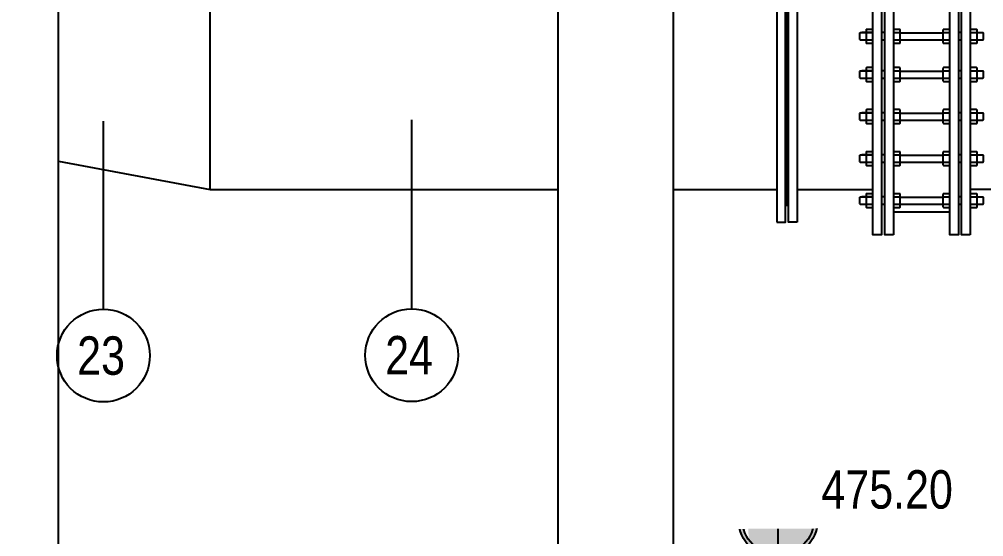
# Model space of a CAD drawing. Header units: feet. Extents: x 0 to 285175, y 0 to 9111378.
# Drawn here: x 285152.894 to 285155.402, y 9111349.973 to 9111351.32 of the extents above; entities that cross this region are included whole.
import ezdxf
from ezdxf import colors
from ezdxf.entities.mleader import LeaderData, LeaderLine
from ezdxf.enums import TextEntityAlignment as Align
from ezdxf.math import Vec2, Vec3

# ---------------------------------------------------------------- set-up
doc = ezdxf.new("R2010")
doc.units = ezdxf.units.FT
doc.header["$MEASUREMENT"] = 0
doc.layers.get('0').update_dxf_attribs({"linetype": 'CONTINUOUS'})
for name, color, linetype in [('A-NIVEIS', 1, 'CONTINUOUS'), ('A-TEXTO', 2, 'CONTINUOUS'), ('H-SA-CONTORNO', 2, 'CONTINUOUS'), ('H-SA-ESTRUTURA (CORTE)', 5, 'CONTINUOUS'), ('H-SA-TEXTO', 2, 'CONTINUOUS'), ('INDIC', 2, 'CONTINUOUS'), ('Top View-Ferro Fundido - JGS - K7(Esgoto)', 7, 'CONTINUOUS')]:
    doc.layers.add(name, color=color, linetype=linetype)
doc.styles.add('EGC_Arial_2.0mm', font='arial.ttf', dxfattribs={"width": 0.8, "height": 2})

# ---------------------------------------------------------------- blocks, each defined once
blk = doc.blocks.new('*U1305')
at = {"true_color": 0xffffff}
h = blk.add_hatch(color=7, dxfattribs=at)
h.dxf.hatch_style = 1
edge = h.paths.add_edge_path()
edge.add_arc((0, 0), 2.075, 92.7623, 177.2377, ccw=False)
edge.add_line((-0.1, 2.073), (-0.1, 2.75))
edge.add_line((-0.1, 2.75), (0.1, 2.75))
edge.add_line((0.1, 2.75), (0.1, 2.073))
edge.add_arc((0, 0), 2.075, 2.7623, 87.2377, ccw=False)
edge.add_line((2.073, 0.1), (9.088, 0.1))
edge.add_line((9.088, 0.1), (9.088, -0.1))
edge.add_line((9.088, -0.1), (2.073, -0.1))
edge.add_arc((0, 0), 2.075, 272.7623, 357.2377, ccw=False)
edge.add_line((0.1, -2.073), (0.1, -2.75))
edge.add_line((0.1, -2.75), (-0.1, -2.75))
edge.add_line((-0.1, -2.75), (-0.1, -2.073))
edge.add_arc((0, 0), 2.075, 182.7623, 267.2377, ccw=False)
edge.add_line((-2.073, -0.1), (-2.75, -0.1))
edge.add_line((-2.75, -0.1), (-2.75, 0.1))
edge.add_line((-2.75, 0.1), (-2.073, 0.1))
for p, q in [((0, -2.75), (0, 2.75)), ((9.088, 0), (-2.75, 0))]:
    blk.add_line(p, q)
at = {"color": 7, "true_color": 0xffffff}
blk.add_lwpolyline([(-2.073, 0.1, -0.386246), (-0.1, 2.073), (-0.1, 2.75), (0.1, 2.75), (0.1, 2.073, -0.386246), (2.073, 0.1), (9.088, 0.1), (9.088, -0.1), (2.073, -0.1, -0.386246), (0.1, -2.073), (0.1, -2.75), (-0.1, -2.75), (-0.1, -2.073, -0.386246), (-2.073, -0.1), (-2.75, -0.1), (-2.75, 0.1)], format="xyb", close=True, dxfattribs=at)
blk.add_circle((0, 0), 1.875)
for points in [[(0, 1.875), (0, 0), (0.583, 1.782), (0.595, 0)], [(0.583, 1.782), (0.595, 0), (1.097, 1.521), (1.096, 0)], [(1.097, 1.521), (1.096, 0), (1.533, 1.079), (1.571, 0)], [(1.533, 1.079), (1.571, 0), (1.786, 0.571), (0, 0)], [(1.786, 0.571), (0, 0), (1.796, 0.539), (1.875, 0)], [(-1.786, -0.571), (0, 0), (-1.796, -0.539), (-1.875, 0)], [(-1.533, -1.079), (-1.571, 0), (-1.786, -0.571), (0, 0)], [(-1.097, -1.521), (-1.096, 0), (-1.533, -1.079), (-1.571, 0)], [(-0.583, -1.782), (-0.595, 0), (-1.097, -1.521), (-1.096, 0)], [(0, -1.875), (0, 0), (-0.583, -1.782), (-0.595, 0)]]:
    blk.add_solid(points)
at = {"layer": 'A-TEXTO', "color": 2, "style": 'EGC_Arial_2.0mm', "width": 0.8}
blk.add_attdef('000.00', text='', height=2, dxfattribs=at).set_placement((9.088, 0.534), align=Align.RIGHT)
blk = doc.blocks.new('_None')

msp = doc.modelspace()

# ---------------------------------------------------------------- linework, layer by layer
at = {"layer": 'H-SA-ESTRUTURA (CORTE)'}
msp.add_lwpolyline([(285142.896, 9111346.7017), (285152.996, 9111346.7017), (285152.996, 9111357.0017), (285142.896, 9111357.0017)], close=True, dxfattribs=at)
at = {"layer": 'Top View-Ferro Fundido - JGS - K7(Esgoto)', "color": 1, "linetype": 'ByBlock', "lineweight": -2}
for p, q in [((285153.391, 9111350.8767), (285153.391, 9111352.1267)), ((285155.1145, 9111351.2855), (285155.0855, 9111351.2855)), ((285155.1145, 9111351.2655), (285155.0855, 9111351.2655)), ((285155.1127, 9111351.2845), (285155.0983, 9111351.2845)), ((285155.0983, 9111351.2665), (285155.1127, 9111351.2665)), ((285155.145, 9111351.2855), (285155.137, 9111351.2855)), ((285155.145, 9111351.2655), (285155.137, 9111351.2655)), ((285155.1837, 9111351.2845), (285155.1693, 9111351.2845)), ((285155.1693, 9111351.2665), (285155.1837, 9111351.2665)), ((285155.1855, 9111351.2845), (285155.2965, 9111351.2845)), ((285155.1855, 9111351.2665), (285155.2965, 9111351.2665)), ((285155.3127, 9111351.2845), (285155.2983, 9111351.2845)), ((285155.2983, 9111351.2665), (285155.3127, 9111351.2665)), ((285155.345, 9111351.2855), (285155.337, 9111351.2855)), ((285155.345, 9111351.2655), (285155.337, 9111351.2655)), ((285155.3837, 9111351.2845), (285155.3693, 9111351.2845)), ((285155.3693, 9111351.2665), (285155.3837, 9111351.2665)), ((285155.1145, 9111351.1859), (285155.0855, 9111351.1859)), ((285155.1145, 9111351.1659), (285155.0855, 9111351.1659)), ((285155.1127, 9111351.1849), (285155.0983, 9111351.1849)), ((285155.0983, 9111351.1669), (285155.1127, 9111351.1669)), ((285155.145, 9111351.1859), (285155.137, 9111351.1859)), ((285155.145, 9111351.1659), (285155.137, 9111351.1659)), ((285155.1837, 9111351.1849), (285155.1693, 9111351.1849)), ((285155.1693, 9111351.1669), (285155.1837, 9111351.1669)), ((285155.1855, 9111351.1849), (285155.2965, 9111351.1849)), ((285155.1855, 9111351.1669), (285155.2965, 9111351.1669)), ((285155.3127, 9111351.1849), (285155.2983, 9111351.1849)), ((285155.2983, 9111351.1669), (285155.3127, 9111351.1669)), ((285155.345, 9111351.1859), (285155.337, 9111351.1859)), ((285155.345, 9111351.1659), (285155.337, 9111351.1659)), ((285155.3837, 9111351.1849), (285155.3693, 9111351.1849)), ((285155.3693, 9111351.1669), (285155.3837, 9111351.1669)), ((285155.1145, 9111351.0766), (285155.0855, 9111351.0766)), ((285155.1127, 9111351.0756), (285155.0983, 9111351.0756)), ((285155.145, 9111351.0766), (285155.137, 9111351.0766)), ((285155.1837, 9111351.0756), (285155.1693, 9111351.0756)), ((285155.1855, 9111351.0756), (285155.2965, 9111351.0756)), ((285155.3127, 9111351.0756), (285155.2983, 9111351.0756)), ((285155.345, 9111351.0766), (285155.337, 9111351.0766)), ((285155.3837, 9111351.0756), (285155.3693, 9111351.0756)), ((285155.1145, 9111351.0566), (285155.0855, 9111351.0566)), ((285155.0983, 9111351.0576), (285155.1127, 9111351.0576)), ((285155.145, 9111351.0566), (285155.137, 9111351.0566)), ((285155.1693, 9111351.0576), (285155.1837, 9111351.0576)), ((285155.1855, 9111351.0576), (285155.2965, 9111351.0576)), ((285155.2983, 9111351.0576), (285155.3127, 9111351.0576)), ((285155.345, 9111351.0566), (285155.337, 9111351.0566)), ((285155.3693, 9111351.0576), (285155.3837, 9111351.0576)), ((285155.1145, 9111350.9672), (285155.0855, 9111350.9672)), ((285155.1127, 9111350.9662), (285155.0983, 9111350.9662)), ((285155.145, 9111350.9672), (285155.137, 9111350.9672)), ((285155.1837, 9111350.9662), (285155.1693, 9111350.9662)), ((285155.1855, 9111350.9662), (285155.2965, 9111350.9662)), ((285155.3127, 9111350.9662), (285155.2983, 9111350.9662)), ((285155.345, 9111350.9672), (285155.337, 9111350.9672)), ((285155.3837, 9111350.9662), (285155.3693, 9111350.9662)), ((285152.996, 9111350.9508), (285153.391, 9111350.8767)), ((285155.1145, 9111350.9472), (285155.0855, 9111350.9472)), ((285155.0983, 9111350.9482), (285155.1127, 9111350.9482)), ((285155.145, 9111350.9472), (285155.137, 9111350.9472)), ((285155.1693, 9111350.9482), (285155.1837, 9111350.9482)), ((285155.1855, 9111350.9482), (285155.2965, 9111350.9482)), ((285155.2983, 9111350.9482), (285155.3127, 9111350.9482)), ((285155.345, 9111350.9472), (285155.337, 9111350.9472)), ((285155.3693, 9111350.9482), (285155.3837, 9111350.9482)), ((285153.391, 9111350.8767), (285154.296, 9111350.8767)), ((285154.596, 9111350.8767), (285154.8645, 9111350.8767)), ((285154.9175, 9111350.8767), (285155.1145, 9111350.8767)), ((285155.5645, 9111350.8767), (285155.3675, 9111350.8767)), ((285155.1145, 9111350.8579), (285155.0855, 9111350.8579)), ((285155.1145, 9111350.8379), (285155.0855, 9111350.8379)), ((285155.1127, 9111350.8569), (285155.0983, 9111350.8569)), ((285155.0983, 9111350.8389), (285155.1127, 9111350.8389)), ((285155.145, 9111350.8579), (285155.137, 9111350.8579)), ((285155.145, 9111350.8379), (285155.137, 9111350.8379)), ((285155.1837, 9111350.8569), (285155.1693, 9111350.8569)), ((285155.1693, 9111350.8389), (285155.1837, 9111350.8389)), ((285155.1855, 9111350.8569), (285155.2965, 9111350.8569)), ((285155.1855, 9111350.8389), (285155.2965, 9111350.8389)), ((285155.3127, 9111350.8569), (285155.2983, 9111350.8569)), ((285155.2983, 9111350.8389), (285155.3127, 9111350.8389)), ((285155.345, 9111350.8579), (285155.337, 9111350.8579)), ((285155.345, 9111350.8379), (285155.337, 9111350.8379)), ((285155.3837, 9111350.8569), (285155.3693, 9111350.8569)), ((285155.3693, 9111350.8389), (285155.3837, 9111350.8389)), ((285155.1675, 9111350.8185), (285155.3145, 9111350.8185))]:
    msp.add_line(p, q, dxfattribs=at)
for points in [[(285155.1145, 9111352.2443), (285155.137, 9111352.2443), (285155.137, 9111350.7591), (285155.1145, 9111350.7591)], [(285155.1675, 9111350.7591), (285155.145, 9111350.7591), (285155.145, 9111352.2443), (285155.1675, 9111352.2443)], [(285155.3145, 9111352.2443), (285155.337, 9111352.2443), (285155.337, 9111350.7591), (285155.3145, 9111350.7591)], [(285155.3675, 9111350.7591), (285155.345, 9111350.7591), (285155.345, 9111352.2443), (285155.3675, 9111352.2443)], [(285154.8645, 9111350.7917), (285154.887, 9111350.7917), (285154.887, 9111352.2117), (285154.8645, 9111352.2117)], [(285154.9175, 9111350.7917), (285154.895, 9111350.7917), (285154.895, 9111352.2117), (285154.9175, 9111352.2117)]]:
    msp.add_lwpolyline(points, close=True, dxfattribs=at)
for points in [[(285154.887, 9111350.8357), (285154.891, 9111350.8357), (285154.891, 9111352.1677), (285154.887, 9111352.1677)], [(285154.895, 9111350.8357), (285154.891, 9111350.8357), (285154.891, 9111352.1677), (285154.895, 9111352.1677)], [(285155.0965, 9111351.2854), (285155.0983, 9111351.2845), (285155.0965, 9111351.2836)], [(285155.0965, 9111351.2674), (285155.0983, 9111351.2665), (285155.0965, 9111351.2656)], [(285155.1145, 9111351.2836), (285155.1127, 9111351.2845), (285155.1145, 9111351.2854)], [(285155.1145, 9111351.2656), (285155.1127, 9111351.2665), (285155.1145, 9111351.2674)], [(285155.1675, 9111351.2854), (285155.1693, 9111351.2845), (285155.1675, 9111351.2836)], [(285155.1675, 9111351.2674), (285155.1693, 9111351.2665), (285155.1675, 9111351.2656)], [(285155.1855, 9111351.2836), (285155.1837, 9111351.2845), (285155.1855, 9111351.2854)], [(285155.1855, 9111351.2656), (285155.1837, 9111351.2665), (285155.1855, 9111351.2674)], [(285155.2965, 9111351.2854), (285155.2983, 9111351.2845), (285155.2965, 9111351.2836)], [(285155.2965, 9111351.2674), (285155.2983, 9111351.2665), (285155.2965, 9111351.2656)], [(285155.3145, 9111351.2836), (285155.3127, 9111351.2845), (285155.3145, 9111351.2854)], [(285155.3145, 9111351.2656), (285155.3127, 9111351.2665), (285155.3145, 9111351.2674)], [(285155.3675, 9111351.2854), (285155.3693, 9111351.2845), (285155.3675, 9111351.2836)], [(285155.3675, 9111351.2674), (285155.3693, 9111351.2665), (285155.3675, 9111351.2656)], [(285155.3855, 9111351.2836), (285155.3837, 9111351.2845), (285155.3855, 9111351.2854)], [(285155.3855, 9111351.2656), (285155.3837, 9111351.2665), (285155.3855, 9111351.2674)], [(285155.0965, 9111351.1858), (285155.0983, 9111351.1849), (285155.0965, 9111351.184)], [(285155.0965, 9111351.1678), (285155.0983, 9111351.1669), (285155.0965, 9111351.166)], [(285155.1145, 9111351.184), (285155.1127, 9111351.1849), (285155.1145, 9111351.1858)], [(285155.1145, 9111351.166), (285155.1127, 9111351.1669), (285155.1145, 9111351.1678)], [(285155.1675, 9111351.1858), (285155.1693, 9111351.1849), (285155.1675, 9111351.184)], [(285155.1675, 9111351.1678), (285155.1693, 9111351.1669), (285155.1675, 9111351.166)], [(285155.1855, 9111351.184), (285155.1837, 9111351.1849), (285155.1855, 9111351.1858)], [(285155.1855, 9111351.166), (285155.1837, 9111351.1669), (285155.1855, 9111351.1678)], [(285155.2965, 9111351.1858), (285155.2983, 9111351.1849), (285155.2965, 9111351.184)], [(285155.2965, 9111351.1678), (285155.2983, 9111351.1669), (285155.2965, 9111351.166)], [(285155.3145, 9111351.184), (285155.3127, 9111351.1849), (285155.3145, 9111351.1858)], [(285155.3145, 9111351.166), (285155.3127, 9111351.1669), (285155.3145, 9111351.1678)], [(285155.3675, 9111351.1858), (285155.3693, 9111351.1849), (285155.3675, 9111351.184)], [(285155.3675, 9111351.1678), (285155.3693, 9111351.1669), (285155.3675, 9111351.166)], [(285155.3855, 9111351.184), (285155.3837, 9111351.1849), (285155.3855, 9111351.1858)], [(285155.3855, 9111351.166), (285155.3837, 9111351.1669), (285155.3855, 9111351.1678)], [(285155.0965, 9111351.0765), (285155.0983, 9111351.0756), (285155.0965, 9111351.0747)], [(285155.1145, 9111351.0747), (285155.1127, 9111351.0756), (285155.1145, 9111351.0765)], [(285155.1675, 9111351.0765), (285155.1693, 9111351.0756), (285155.1675, 9111351.0747)], [(285155.1855, 9111351.0747), (285155.1837, 9111351.0756), (285155.1855, 9111351.0765)], [(285155.2965, 9111351.0765), (285155.2983, 9111351.0756), (285155.2965, 9111351.0747)], [(285155.3145, 9111351.0747), (285155.3127, 9111351.0756), (285155.3145, 9111351.0765)], [(285155.3675, 9111351.0765), (285155.3693, 9111351.0756), (285155.3675, 9111351.0747)], [(285155.3855, 9111351.0747), (285155.3837, 9111351.0756), (285155.3855, 9111351.0765)], [(285155.0965, 9111351.0585), (285155.0983, 9111351.0576), (285155.0965, 9111351.0567)], [(285155.1145, 9111351.0567), (285155.1127, 9111351.0576), (285155.1145, 9111351.0585)], [(285155.1675, 9111351.0585), (285155.1693, 9111351.0576), (285155.1675, 9111351.0567)], [(285155.1855, 9111351.0567), (285155.1837, 9111351.0576), (285155.1855, 9111351.0585)], [(285155.2965, 9111351.0585), (285155.2983, 9111351.0576), (285155.2965, 9111351.0567)], [(285155.3145, 9111351.0567), (285155.3127, 9111351.0576), (285155.3145, 9111351.0585)], [(285155.3675, 9111351.0585), (285155.3693, 9111351.0576), (285155.3675, 9111351.0567)], [(285155.3855, 9111351.0567), (285155.3837, 9111351.0576), (285155.3855, 9111351.0585)], [(285155.0965, 9111350.9671), (285155.0983, 9111350.9662), (285155.0965, 9111350.9653)], [(285155.1145, 9111350.9653), (285155.1127, 9111350.9662), (285155.1145, 9111350.9671)], [(285155.1675, 9111350.9671), (285155.1693, 9111350.9662), (285155.1675, 9111350.9653)], [(285155.1855, 9111350.9653), (285155.1837, 9111350.9662), (285155.1855, 9111350.9671)], [(285155.2965, 9111350.9671), (285155.2983, 9111350.9662), (285155.2965, 9111350.9653)], [(285155.3145, 9111350.9653), (285155.3127, 9111350.9662), (285155.3145, 9111350.9671)], [(285155.3675, 9111350.9671), (285155.3693, 9111350.9662), (285155.3675, 9111350.9653)], [(285155.3855, 9111350.9653), (285155.3837, 9111350.9662), (285155.3855, 9111350.9671)], [(285155.0965, 9111350.9491), (285155.0983, 9111350.9482), (285155.0965, 9111350.9473)], [(285155.1145, 9111350.9473), (285155.1127, 9111350.9482), (285155.1145, 9111350.9491)], [(285155.1675, 9111350.9491), (285155.1693, 9111350.9482), (285155.1675, 9111350.9473)], [(285155.1855, 9111350.9473), (285155.1837, 9111350.9482), (285155.1855, 9111350.9491)], [(285155.2965, 9111350.9491), (285155.2983, 9111350.9482), (285155.2965, 9111350.9473)], [(285155.3145, 9111350.9473), (285155.3127, 9111350.9482), (285155.3145, 9111350.9491)], [(285155.3675, 9111350.9491), (285155.3693, 9111350.9482), (285155.3675, 9111350.9473)], [(285155.3855, 9111350.9473), (285155.3837, 9111350.9482), (285155.3855, 9111350.9491)], [(285155.0965, 9111350.8578), (285155.0983, 9111350.8569), (285155.0965, 9111350.856)], [(285155.0965, 9111350.8398), (285155.0983, 9111350.8389), (285155.0965, 9111350.838)], [(285155.1145, 9111350.856), (285155.1127, 9111350.8569), (285155.1145, 9111350.8578)], [(285155.1145, 9111350.838), (285155.1127, 9111350.8389), (285155.1145, 9111350.8398)], [(285155.1675, 9111350.8578), (285155.1693, 9111350.8569), (285155.1675, 9111350.856)], [(285155.1675, 9111350.8398), (285155.1693, 9111350.8389), (285155.1675, 9111350.838)], [(285155.1855, 9111350.856), (285155.1837, 9111350.8569), (285155.1855, 9111350.8578)], [(285155.1855, 9111350.838), (285155.1837, 9111350.8389), (285155.1855, 9111350.8398)], [(285155.2965, 9111350.8578), (285155.2983, 9111350.8569), (285155.2965, 9111350.856)], [(285155.2965, 9111350.8398), (285155.2983, 9111350.8389), (285155.2965, 9111350.838)], [(285155.3145, 9111350.856), (285155.3127, 9111350.8569), (285155.3145, 9111350.8578)], [(285155.3145, 9111350.838), (285155.3127, 9111350.8389), (285155.3145, 9111350.8398)], [(285155.3675, 9111350.8578), (285155.3693, 9111350.8569), (285155.3675, 9111350.856)], [(285155.3675, 9111350.8398), (285155.3693, 9111350.8389), (285155.3675, 9111350.838)], [(285155.3855, 9111350.856), (285155.3837, 9111350.8569), (285155.3855, 9111350.8578)], [(285155.3855, 9111350.838), (285155.3837, 9111350.8389), (285155.3855, 9111350.8398)]]:
    msp.add_lwpolyline(points, dxfattribs=at)
for points in [[(285155.1145, 9111351.2917, 0.414214), (285155.1127, 9111351.2935), (285155.0983, 9111351.2935, 0.414214), (285155.0965, 9111351.2917), (285155.0965, 9111351.2593, 0.414214), (285155.0983, 9111351.2575), (285155.1127, 9111351.2575, 0.414214), (285155.1145, 9111351.2593)], [(285155.1855, 9111351.2917, 0.414214), (285155.1837, 9111351.2935), (285155.1693, 9111351.2935, 0.414214), (285155.1675, 9111351.2917), (285155.1675, 9111351.2593, 0.414214), (285155.1693, 9111351.2575), (285155.1837, 9111351.2575, 0.414214), (285155.1855, 9111351.2593)], [(285155.3145, 9111351.2917, 0.414214), (285155.3127, 9111351.2935), (285155.2983, 9111351.2935, 0.414214), (285155.2965, 9111351.2917), (285155.2965, 9111351.2593, 0.414214), (285155.2983, 9111351.2575), (285155.3127, 9111351.2575, 0.414214), (285155.3145, 9111351.2593)], [(285155.3675, 9111351.2593, 0.414214), (285155.3693, 9111351.2575), (285155.3837, 9111351.2575, 0.414214), (285155.3855, 9111351.2593), (285155.3855, 9111351.2917, 0.414214), (285155.3837, 9111351.2935), (285155.3693, 9111351.2935, 0.414214), (285155.3675, 9111351.2917)], [(285155.1145, 9111351.1921, 0.414214), (285155.1127, 9111351.1939), (285155.0983, 9111351.1939, 0.414214), (285155.0965, 9111351.1921), (285155.0965, 9111351.1597, 0.414214), (285155.0983, 9111351.1579), (285155.1127, 9111351.1579, 0.414214), (285155.1145, 9111351.1597)], [(285155.1855, 9111351.1921, 0.414214), (285155.1837, 9111351.1939), (285155.1693, 9111351.1939, 0.414214), (285155.1675, 9111351.1921), (285155.1675, 9111351.1597, 0.414214), (285155.1693, 9111351.1579), (285155.1837, 9111351.1579, 0.414214), (285155.1855, 9111351.1597)], [(285155.3145, 9111351.1921, 0.414214), (285155.3127, 9111351.1939), (285155.2983, 9111351.1939, 0.414214), (285155.2965, 9111351.1921), (285155.2965, 9111351.1597, 0.414214), (285155.2983, 9111351.1579), (285155.3127, 9111351.1579, 0.414214), (285155.3145, 9111351.1597)], [(285155.3675, 9111351.1597, 0.414214), (285155.3693, 9111351.1579), (285155.3837, 9111351.1579, 0.414214), (285155.3855, 9111351.1597), (285155.3855, 9111351.1921, 0.414214), (285155.3837, 9111351.1939), (285155.3693, 9111351.1939, 0.414214), (285155.3675, 9111351.1921)], [(285155.1145, 9111351.0828, 0.414214), (285155.1127, 9111351.0846), (285155.0983, 9111351.0846, 0.414214), (285155.0965, 9111351.0828), (285155.0965, 9111351.0504, 0.414214), (285155.0983, 9111351.0486), (285155.1127, 9111351.0486, 0.414214), (285155.1145, 9111351.0504)], [(285155.1855, 9111351.0828, 0.414214), (285155.1837, 9111351.0846), (285155.1693, 9111351.0846, 0.414214), (285155.1675, 9111351.0828), (285155.1675, 9111351.0504, 0.414214), (285155.1693, 9111351.0486), (285155.1837, 9111351.0486, 0.414214), (285155.1855, 9111351.0504)], [(285155.3145, 9111351.0828, 0.414214), (285155.3127, 9111351.0846), (285155.2983, 9111351.0846, 0.414214), (285155.2965, 9111351.0828), (285155.2965, 9111351.0504, 0.414214), (285155.2983, 9111351.0486), (285155.3127, 9111351.0486, 0.414214), (285155.3145, 9111351.0504)], [(285155.3675, 9111351.0504, 0.414214), (285155.3693, 9111351.0486), (285155.3837, 9111351.0486, 0.414214), (285155.3855, 9111351.0504), (285155.3855, 9111351.0828, 0.414214), (285155.3837, 9111351.0846), (285155.3693, 9111351.0846, 0.414214), (285155.3675, 9111351.0828)], [(285155.1145, 9111350.9734, 0.414214), (285155.1127, 9111350.9752), (285155.0983, 9111350.9752, 0.414214), (285155.0965, 9111350.9734), (285155.0965, 9111350.941, 0.414214), (285155.0983, 9111350.9392), (285155.1127, 9111350.9392, 0.414214), (285155.1145, 9111350.941)], [(285155.1855, 9111350.9734, 0.414214), (285155.1837, 9111350.9752), (285155.1693, 9111350.9752, 0.414214), (285155.1675, 9111350.9734), (285155.1675, 9111350.941, 0.414214), (285155.1693, 9111350.9392), (285155.1837, 9111350.9392, 0.414214), (285155.1855, 9111350.941)], [(285155.3145, 9111350.9734, 0.414214), (285155.3127, 9111350.9752), (285155.2983, 9111350.9752, 0.414214), (285155.2965, 9111350.9734), (285155.2965, 9111350.941, 0.414214), (285155.2983, 9111350.9392), (285155.3127, 9111350.9392, 0.414214), (285155.3145, 9111350.941)], [(285155.3675, 9111350.941, 0.414214), (285155.3693, 9111350.9392), (285155.3837, 9111350.9392, 0.414214), (285155.3855, 9111350.941), (285155.3855, 9111350.9734, 0.414214), (285155.3837, 9111350.9752), (285155.3693, 9111350.9752, 0.414214), (285155.3675, 9111350.9734)], [(285155.1145, 9111350.8641, 0.414214), (285155.1127, 9111350.8659), (285155.0983, 9111350.8659, 0.414214), (285155.0965, 9111350.8641), (285155.0965, 9111350.8317, 0.414214), (285155.0983, 9111350.8299), (285155.1127, 9111350.8299, 0.414214), (285155.1145, 9111350.8317)], [(285155.1855, 9111350.8641, 0.414214), (285155.1837, 9111350.8659), (285155.1693, 9111350.8659, 0.414214), (285155.1675, 9111350.8641), (285155.1675, 9111350.8317, 0.414214), (285155.1693, 9111350.8299), (285155.1837, 9111350.8299, 0.414214), (285155.1855, 9111350.8317)], [(285155.3145, 9111350.8641, 0.414214), (285155.3127, 9111350.8659), (285155.2983, 9111350.8659, 0.414214), (285155.2965, 9111350.8641), (285155.2965, 9111350.8317, 0.414214), (285155.2983, 9111350.8299), (285155.3127, 9111350.8299, 0.414214), (285155.3145, 9111350.8317)], [(285155.3675, 9111350.8317, 0.414214), (285155.3693, 9111350.8299), (285155.3837, 9111350.8299, 0.414214), (285155.3855, 9111350.8317), (285155.3855, 9111350.8641, 0.414214), (285155.3837, 9111350.8659), (285155.3693, 9111350.8659, 0.414214), (285155.3675, 9111350.8641)]]:
    msp.add_lwpolyline(points, format="xyb", close=True, dxfattribs=at)
for points in [[(285155.0965, 9111351.2845), (285155.0815, 9111351.2845, 0.414214), (285155.0797, 9111351.2827), (285155.0797, 9111351.2683, 0.414214), (285155.0815, 9111351.2665), (285155.0965, 9111351.2665)], [(285155.3855, 9111351.2665), (285155.4004, 9111351.2665, 0.414214), (285155.4022, 9111351.2683), (285155.4022, 9111351.2827, 0.414214), (285155.4004, 9111351.2845), (285155.3855, 9111351.2845)], [(285155.0965, 9111351.1849), (285155.0815, 9111351.1849, 0.414214), (285155.0797, 9111351.1831), (285155.0797, 9111351.1687, 0.414214), (285155.0815, 9111351.1669), (285155.0965, 9111351.1669)], [(285155.3855, 9111351.1669), (285155.4004, 9111351.1669, 0.414214), (285155.4022, 9111351.1687), (285155.4022, 9111351.1831, 0.414214), (285155.4004, 9111351.1849), (285155.3855, 9111351.1849)], [(285155.0965, 9111351.0756), (285155.0815, 9111351.0756, 0.414214), (285155.0797, 9111351.0738), (285155.0797, 9111351.0594, 0.414214), (285155.0815, 9111351.0576), (285155.0965, 9111351.0576)], [(285155.3855, 9111351.0576), (285155.4004, 9111351.0576, 0.414214), (285155.4022, 9111351.0594), (285155.4022, 9111351.0738, 0.414214), (285155.4004, 9111351.0756), (285155.3855, 9111351.0756)], [(285155.0965, 9111350.9662), (285155.0815, 9111350.9662, 0.414214), (285155.0797, 9111350.9644), (285155.0797, 9111350.95, 0.414214), (285155.0815, 9111350.9482), (285155.0965, 9111350.9482)], [(285155.3855, 9111350.9482), (285155.4004, 9111350.9482, 0.414214), (285155.4022, 9111350.95), (285155.4022, 9111350.9644, 0.414214), (285155.4004, 9111350.9662), (285155.3855, 9111350.9662)], [(285155.0965, 9111350.8569), (285155.0815, 9111350.8569, 0.414214), (285155.0797, 9111350.8551), (285155.0797, 9111350.8407, 0.414214), (285155.0815, 9111350.8389), (285155.0965, 9111350.8389)], [(285155.3855, 9111350.8389), (285155.4004, 9111350.8389, 0.414214), (285155.4022, 9111350.8407), (285155.4022, 9111350.8551, 0.414214), (285155.4004, 9111350.8569), (285155.3855, 9111350.8569)]]:
    msp.add_lwpolyline(points, format="xyb", dxfattribs=at)

# ---------------------------------------------------------------- block references
at = {"layer": 'A-NIVEIS', "xscale": 0.05, "yscale": 0.05, "zscale": 0.05}
msp.add_blockref('*U1305', (285154.8679, 9111350.0196), dxfattribs=at).add_auto_attribs({'000.00': '475.20'})

# ---------------------------------------------------------------- next in the draw order: leaders
at = {"layer": 'H-SA-TEXTO'}
ml = msp.add_multileader_mtext('Standard', dxfattribs=at)
ml.set_content('CANAL CT2-S-21', color=2, style='EGC_Arial_2.0mm')
ml.set_leader_properties(color=1, linetype='ByLayer', lineweight=-1)
ml.set_arrow_properties(name='NONE')
ml.build(insert=Vec2(0, 0))
ml.multileader.update_dxf_attribs({"text_left_attachment_type": 2, "text_right_attachment_type": 2, "dogleg_length": 1.9819, "arrow_head_size": 0.075, "scale": 0.05})
ctx = ml.context
ctx.base_point, ctx.scale, ctx.char_height, ctx.arrow_head_size, ctx.landing_gap_size, ctx.plane_origin, ctx.plane_x_axis, ctx.plane_y_axis = Vec3(285171.6521, 9111352.1699), 0.05, 0.1, 0.075, 0.05, Vec3(285550.8315, 9111414.7164), Vec3(0.999987, 0.005007), Vec3(-0.005007, 0.999987)
ctx.left_attachment, ctx.right_attachment, ctx.text_align_type = 2, 2, 1
notes = []
notes.append((ctx, [(0, (0, 0, 0), (0, 0), (1, 0), 1, [])]))
ctx.mtext.insert, ctx.mtext.text_direction, ctx.mtext.rotation, ctx.mtext.width, ctx.mtext.defined_height, ctx.mtext.alignment, ctx.mtext.flow_direction = Vec3(285172.1328, 9111352.224), Vec3(0.999987, 0.005007), 0.005007, 1.318874, 1.047, 2, 5
ctx.mtext.has_bg_fill, ctx.mtext.bg_color, ctx.mtext.bg_scale_factor, ctx.mtext.bg_transparency, ctx.mtext.use_window_bg_color = 1, -1073741824, 1, 0, 1
for ctx, leaders in notes:
    for number, flags, end, landing, length, lines in leaders:
        leader = LeaderData()
        leader.index, (leader.has_last_leader_line, leader.has_dogleg_vector, leader.attachment_direction) = number, flags
        leader.last_leader_point, leader.dogleg_vector, leader.dogleg_length = Vec3(end), Vec3(landing), length
        for number, points, colour, breaks in lines:
            line = LeaderLine()
            line.index, line.vertices, line.color, line.breaks = number, Vec3.list(points), colors.encode_raw_color(colour), breaks
            leader.lines.append(line)
        ctx.leaders.append(leader)

# ---------------------------------------------------------------- next in the draw order: leaders
ml = msp.add_multileader_mtext('Standard', dxfattribs=at)
ml.set_content('CANAL CS21A-TRECHO 1', color=2, style='EGC_Arial_2.0mm')
ml.set_leader_properties(color=1, linetype='ByLayer', lineweight=-1)
ml.set_arrow_properties(name='NONE')
ml.build(insert=Vec2(0, 0))
ml.multileader.update_dxf_attribs({"text_left_attachment_type": 2, "text_right_attachment_type": 2, "dogleg_length": 1.9819, "arrow_head_size": 0.075, "scale": 0.05})
ctx = ml.context
ctx.base_point, ctx.scale, ctx.char_height, ctx.arrow_head_size, ctx.landing_gap_size, ctx.plane_origin, ctx.plane_x_axis, ctx.plane_y_axis = Vec3(285160.9317, 9111368.2089), 0.05, 0.1, 0.075, 0.05, Vec3(285098.0095, 9111752.4827), Vec3(-0.005007, 0.999987), Vec3(-0.999987, -0.005007)
ctx.left_attachment, ctx.right_attachment, ctx.text_align_type = 2, 2, 1
notes = []
notes.append((ctx, [(0, (0, 0, 0), (0, 0), (1, 0), 1, [])]))
ctx.mtext.insert, ctx.mtext.text_direction, ctx.mtext.rotation, ctx.mtext.width, ctx.mtext.defined_height, ctx.mtext.alignment, ctx.mtext.flow_direction = Vec3(285160.8763, 9111368.9256), Vec3(-0.005007, 0.999987), 1.575804, 1.426802, 0.2824, 2, 5
ctx.mtext.has_bg_fill, ctx.mtext.bg_color, ctx.mtext.bg_scale_factor, ctx.mtext.bg_transparency, ctx.mtext.use_window_bg_color = 1, -1073741824, 1, 0, 1
for ctx, leaders in notes:
    for number, flags, end, landing, length, lines in leaders:
        leader = LeaderData()
        leader.index, (leader.has_last_leader_line, leader.has_dogleg_vector, leader.attachment_direction) = number, flags
        leader.last_leader_point, leader.dogleg_vector, leader.dogleg_length = Vec3(end), Vec3(landing), length
        for number, points, colour, breaks in lines:
            line = LeaderLine()
            line.index, line.vertices, line.color, line.breaks = number, Vec3.list(points), colors.encode_raw_color(colour), breaks
            leader.lines.append(line)
        ctx.leaders.append(leader)

# ---------------------------------------------------------------- next in the draw order: leaders
ml = msp.add_multileader_mtext('Standard', dxfattribs=at)
ml.set_content('CÂMARA DE DESCARGA', color=2, style='EGC_Arial_2.0mm')
ml.set_leader_properties(color=1, linetype='ByLayer', lineweight=-1)
ml.set_arrow_properties(name='NONE')
ml.build(insert=Vec2(0, 0))
ml.multileader.update_dxf_attribs({"text_left_attachment_type": 2, "text_right_attachment_type": 2, "dogleg_length": 1.9819, "arrow_head_size": 0.075, "scale": 0.05})
ctx = ml.context
ctx.base_point, ctx.scale, ctx.char_height, ctx.arrow_head_size, ctx.landing_gap_size, ctx.plane_origin, ctx.plane_x_axis, ctx.plane_y_axis = Vec3(285167.5315, 9111351.2917), 0.05, 0.1, 0.075, 0.05, Vec3(285104.5778, 9111730.4711), Vec3(-0.005007, 0.999987), Vec3(-0.999987, -0.005007)
ctx.left_attachment, ctx.right_attachment, ctx.text_align_type = 2, 2, 1
notes = []
notes.append((ctx, [(0, (0, 0, 0), (0, 0), (1, 0), 1, [])]))
ctx.mtext.insert, ctx.mtext.text_direction, ctx.mtext.rotation, ctx.mtext.width, ctx.mtext.defined_height, ctx.mtext.alignment, ctx.mtext.flow_direction = Vec3(285167.4645, 9111352.0001), Vec3(-0.005007, 0.999987), 1.575804, 1.322834, 0.2562, 2, 5
ctx.mtext.has_bg_fill, ctx.mtext.bg_color, ctx.mtext.bg_scale_factor, ctx.mtext.bg_transparency, ctx.mtext.use_window_bg_color = 1, -1073741824, 1, 0, 1
for ctx, leaders in notes:
    for number, flags, end, landing, length, lines in leaders:
        leader = LeaderData()
        leader.index, (leader.has_last_leader_line, leader.has_dogleg_vector, leader.attachment_direction) = number, flags
        leader.last_leader_point, leader.dogleg_vector, leader.dogleg_length = Vec3(end), Vec3(landing), length
        for number, points, colour, breaks in lines:
            line = LeaderLine()
            line.index, line.vertices, line.color, line.breaks = number, Vec3.list(points), colors.encode_raw_color(colour), breaks
            leader.lines.append(line)
        ctx.leaders.append(leader)

# ---------------------------------------------------------------- next in the draw order: leaders
ml = msp.add_multileader_mtext('Standard', dxfattribs=at)
ml.set_content('CÂMARA DE DESCARGA', color=2, style='EGC_Arial_2.0mm')
ml.set_leader_properties(color=1, linetype='ByLayer', lineweight=-1)
ml.set_arrow_properties(name='NONE')
ml.build(insert=Vec2(0, 0))
ml.multileader.update_dxf_attribs({"text_left_attachment_type": 2, "text_right_attachment_type": 2, "dogleg_length": 1.9819, "arrow_head_size": 0.075, "scale": 0.05})
ctx = ml.context
ctx.base_point, ctx.scale, ctx.char_height, ctx.arrow_head_size, ctx.landing_gap_size, ctx.plane_origin, ctx.plane_x_axis, ctx.plane_y_axis = Vec3(285160.155, 9111364.3082), 0.05, 0.1, 0.075, 0.05, Vec3(285539.3343, 9111433.6975), Vec3(0.999987, 0.005007), Vec3(-0.005007, 0.999987)
ctx.left_attachment, ctx.right_attachment, ctx.text_align_type = 2, 2, 1
notes = []
notes.append((ctx, [(0, (0, 0, 0), (0, 0), (1, 0), 1, [])]))
ctx.mtext.insert, ctx.mtext.text_direction, ctx.mtext.rotation, ctx.mtext.width, ctx.mtext.defined_height, ctx.mtext.alignment, ctx.mtext.flow_direction = Vec3(285160.8633, 9111364.3753), Vec3(0.999987, 0.005007), 0.005007, 1.322834, 0.2562, 2, 5
ctx.mtext.has_bg_fill, ctx.mtext.bg_color, ctx.mtext.bg_scale_factor, ctx.mtext.bg_transparency, ctx.mtext.use_window_bg_color = 1, -1073741824, 1, 0, 1
for ctx, leaders in notes:
    for number, flags, end, landing, length, lines in leaders:
        leader = LeaderData()
        leader.index, (leader.has_last_leader_line, leader.has_dogleg_vector, leader.attachment_direction) = number, flags
        leader.last_leader_point, leader.dogleg_vector, leader.dogleg_length = Vec3(end), Vec3(landing), length
        for number, points, colour, breaks in lines:
            line = LeaderLine()
            line.index, line.vertices, line.color, line.breaks = number, Vec3.list(points), colors.encode_raw_color(colour), breaks
            leader.lines.append(line)
        ctx.leaders.append(leader)

# ---------------------------------------------------------------- next in the draw order: linework, layer by layer
at = {"layer": 'INDIC', "color": 1, "linetype": 'Continuous'}
for p, q in [((285153.1131, 9111350.5653), (285153.1131, 9111351.0547)), ((285153.9147, 9111350.5662), (285153.9147, 9111351.0581))]:
    msp.add_line(p, q, dxfattribs=at)
for centre in [(285153.1131, 9111350.4446), (285153.9147, 9111350.4455)]:
    msp.add_circle(centre, 0.1207, dxfattribs=at)

# ---------------------------------------------------------------- next in the draw order: texts
at = {"layer": 'H-SA-TEXTO', "color": 2, "insert": (285156.2678, 9111350.1511), "char_height": 0.1, "width": 3.355817, "attachment_point": 2, "rotation": 0.2869, "style": 'EGC_Arial_2.0mm', "bg_fill": 2}
msp.add_mtext('ESCADA', dxfattribs=at)
at = {"layer": 'INDIC', "color": 2, "style": 'EGC_Arial_2.0mm', "width": 0.8}
for s, p in [('23', (285153.1069, 9111350.4446)), ('24', (285153.908, 9111350.4455))]:
    msp.add_text(s, height=0.1, dxfattribs=at).set_placement(p, align=Align.MIDDLE_CENTER)

# ---------------------------------------------------------------- next in the draw order: linework, layer by layer
at = {"layer": 'H-SA-CONTORNO', "ltscale": 0.75}
for points in [[(285156.896, 9111346.7019), (285154.296, 9111346.7019), (285154.296, 9111356.3017), (285156.896, 9111356.3017)], [(285154.596, 9111356.0018), (285156.596, 9111356.0018), (285156.596, 9111347.0019), (285154.596, 9111347.0019)]]:
    msp.add_lwpolyline(points, close=True, dxfattribs=at)

doc.saveas('drawing.dxf')
